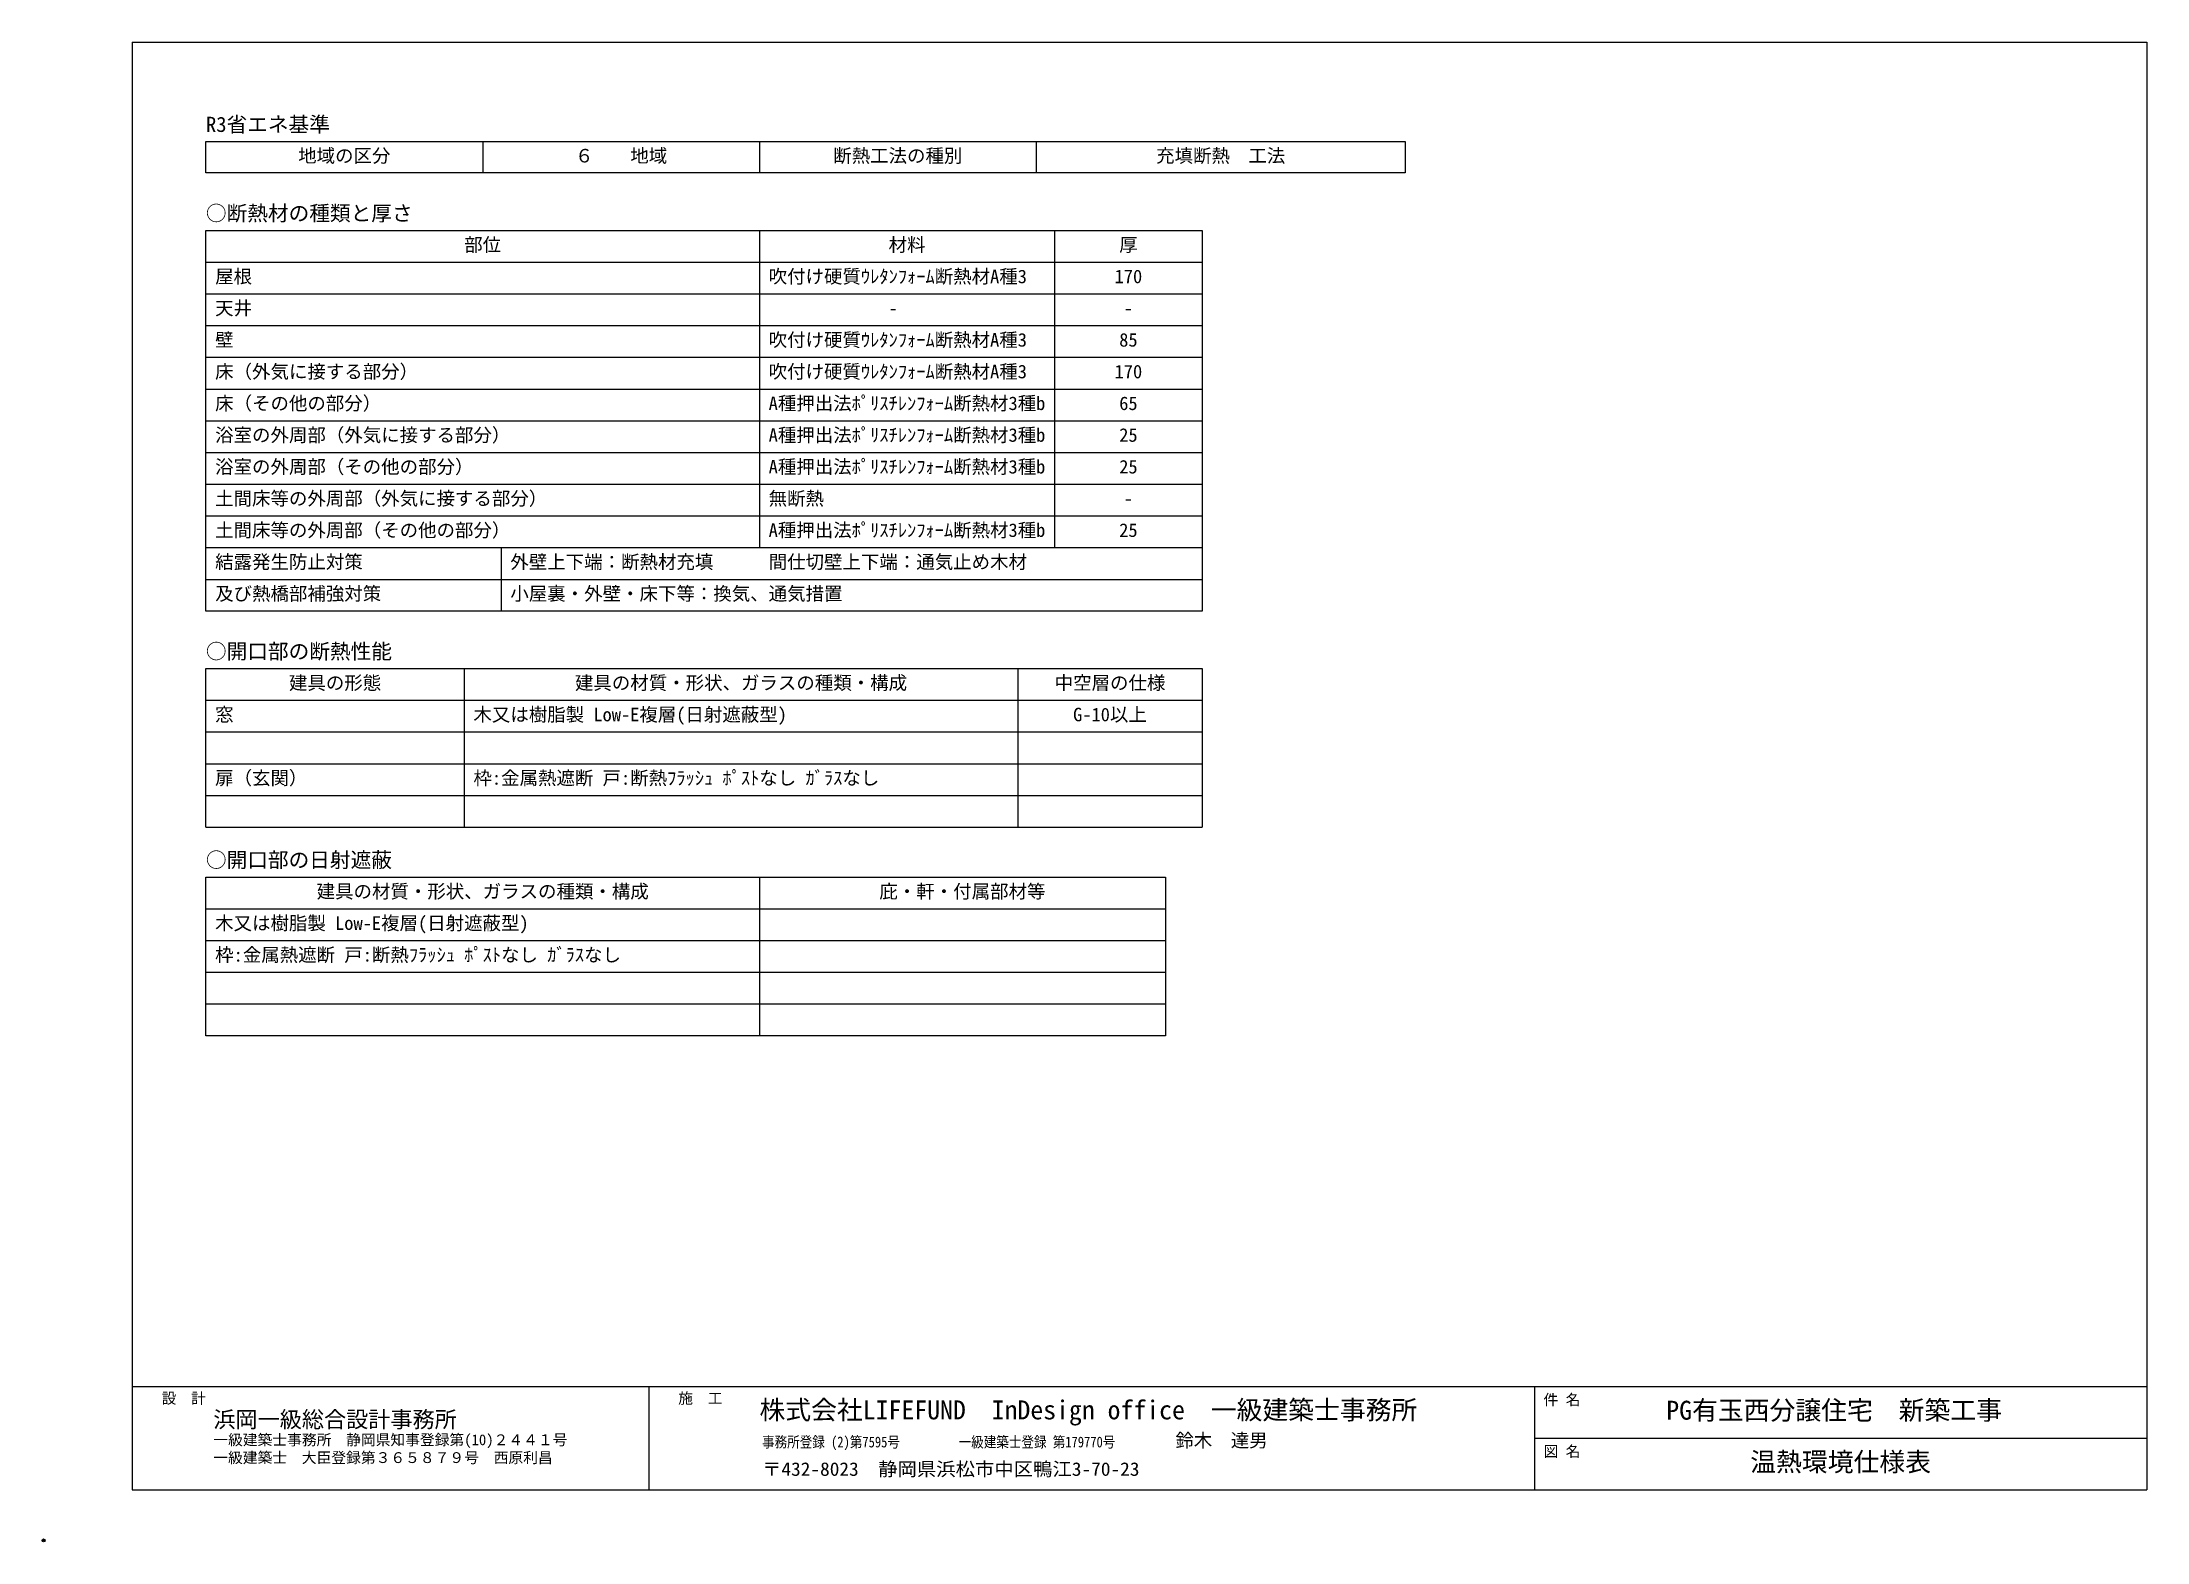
# Model space of a CAD drawing. Units: millimetres on the paper. Extents: x -149 to 136, y -105 to 98.
import ezdxf
from ezdxf.enums import TextEntityAlignment as Align

# ---------------------------------------------------------------- set-up
doc = ezdxf.new("R2010")
doc.units = ezdxf.units.MM
doc.header["$PDMODE"] = 32
doc.header["$PDSIZE"] = 0.4
doc.layers.add('0-0_2001', color=4, linetype='Continuous')
doc.styles.add('ＭＳ ゴシック', font='')
doc.styles.get('ＭＳ ゴシック').set_extended_font_data('MS Gothic')

msp = doc.modelspace()

# ---------------------------------------------------------------- linework, layer by layer
at = {"layer": '0-0_2001'}
for p, q in [((-136.5, 98.145), (-136.5, -98.145)), ((-136.5, 98.145), (136.5, 98.145)), ((136.5, 98.145), (136.5, -98.145)), ((-89, 84.65), (-89, 80.4)), ((-51.5, 84.65), (-51.5, 80.4)), ((-14, 84.65), (-14, 80.4)), ((-11.5, 72.605), (-11.5, 29.605)), ((-86.5, 29.605), (-86.5, 21.005)), ((-91.5, 13.21), (-91.5, -8.29)), ((-16.5, 13.21), (-16.5, -8.29)), ((-126.5, 8.91), (8.5, 8.91)), ((-126.5, 4.61), (8.5, 4.61)), ((-126.5, 0.31), (8.5, 0.31)), ((-126.5, -3.99), (8.5, -3.99)), ((-126.5, -8.29), (8.5, -8.29)), ((-51.5, -15.069), (-51.5, -36.569)), ((-126.5, -19.369), (3.5, -19.369)), ((-126.5, -23.669), (3.5, -23.669)), ((-126.5, -27.969), (3.5, -27.969)), ((-126.5, -32.269), (3.5, -32.269)), ((-136.5, -84.145), (136.5, -84.145)), ((-136.5, -84.145), (-136.5, -98.145)), ((-66.5, -84.145), (-66.5, -98.145)), ((53.5, -84.145), (53.5, -98.145)), ((53.5, -84.145), (53.5, -98.145)), ((53.5, -91.145), (136.5, -91.145)), ((-136.5, -98.145), (136.5, -98.145))]:
    msp.add_line(p, q, dxfattribs=at)
for points in [[(-126.5, 80.4), (-126.5, 84.65), (36, 84.65), (36, 80.4)], [(-126.5, 21.005), (-126.5, 72.605), (8.5, 72.605), (8.5, 21.005)], [(-126.5, -36.569), (-126.5, -15.069), (3.5, -15.069), (3.5, -36.569)]]:
    msp.add_lwpolyline(points, close=True, dxfattribs=at)
for points in [[(-51.5, 72.605), (-51.5, 68.305), (-51.5, 64.005), (-51.5, 59.705), (-51.5, 55.405), (-51.5, 51.105), (-51.5, 46.805), (-51.5, 42.505), (-51.5, 38.205), (-51.5, 33.905), (-51.5, 29.605)], [(-126.5, 68.305), (-86.5, 68.305), (8.5, 68.305)], [(-126.5, 64.005), (-86.5, 64.005), (8.5, 64.005)], [(-126.5, 59.705), (-86.5, 59.705), (8.5, 59.705)], [(-126.5, 55.405), (-86.5, 55.405), (8.5, 55.405)], [(-126.5, 51.105), (-86.5, 51.105), (8.5, 51.105)], [(-126.5, 46.805), (-86.5, 46.805), (8.5, 46.805)], [(-126.5, 42.505), (-86.5, 42.505), (8.5, 42.505)], [(-126.5, 38.205), (-86.5, 38.205), (8.5, 38.205)], [(-126.5, 33.905), (-86.5, 33.905), (8.5, 33.905)], [(-126.5, 29.605), (-86.5, 29.605), (8.5, 29.605)], [(-126.5, 25.305), (-86.5, 25.305), (-51.5, 25.305), (-11.5, 25.305), (8.5, 25.305)], [(-126.5, -8.29), (-126.5, 13.21), (8.5, 13.21), (8.5, -8.29)]]:
    msp.add_lwpolyline(points, dxfattribs=at)
msp.add_point((-148.5, -105), dxfattribs=at)

# ---------------------------------------------------------------- texts
at = {"layer": '0-0_2001', "style": 'ＭＳ ゴシック'}
for s, height, p in [('R3省エネ基準', 2.053, (-126.5, 85.345)), ('地域の区分', 1.833, (-114, 81.275)), ('６\u3000\u3000地域', 1.833, (-76.5, 81.275)), ('断熱工法の種別', 1.833, (-41.5, 81.275)), ('充填断熱\u3000工法', 1.833, (2.25, 81.275)), ('○断熱材の種類と厚さ', 2.053, (-126.5, 73.3)), ('部位', 1.833, (-91.5, 69.205)), ('材料', 1.833, (-34, 69.205)), ('厚', 1.833, (-2.75, 69.205)), (' 屋根', 1.833, (-126.5, 64.905)), (' 吹付け硬質ｳﾚﾀﾝﾌｫｰﾑ断熱材A種3', 1.833, (-51.5, 64.905)), ('170', 1.833, (-3.375, 64.905)), (' 天井', 1.833, (-126.5, 60.605)), ('-', 1.833, (-34, 60.605)), ('-', 1.833, (-2.125, 60.605)), (' 壁', 1.833, (-126.5, 56.305)), (' 吹付け硬質ｳﾚﾀﾝﾌｫｰﾑ断熱材A種3', 1.833, (-51.5, 56.305)), ('85', 1.833, (-2.75, 56.305)), (' 床（外気に接する部分）', 1.833, (-126.5, 52.005)), (' 吹付け硬質ｳﾚﾀﾝﾌｫｰﾑ断熱材A種3', 1.833, (-51.5, 52.005)), ('170', 1.833, (-3.375, 52.005)), (' 床（その他の部分）', 1.833, (-126.5, 47.705)), (' A種押出法ﾎﾟﾘｽﾁﾚﾝﾌｫｰﾑ断熱材3種b', 1.833, (-51.5, 47.705)), ('65', 1.833, (-2.75, 47.705)), (' 浴室の外周部（外気に接する部分）', 1.833, (-126.5, 43.405)), (' A種押出法ﾎﾟﾘｽﾁﾚﾝﾌｫｰﾑ断熱材3種b', 1.833, (-51.5, 43.405)), ('25', 1.833, (-2.75, 43.405)), (' 浴室の外周部（その他の部分）', 1.833, (-126.5, 39.105)), (' A種押出法ﾎﾟﾘｽﾁﾚﾝﾌｫｰﾑ断熱材3種b', 1.833, (-51.5, 39.105)), ('25', 1.833, (-2.75, 39.105)), (' 土間床等の外周部（外気に接する部分）', 1.833, (-126.5, 34.805)), (' 無断熱', 1.833, (-51.5, 34.805)), ('-', 1.833, (-2.125, 34.805)), (' 土間床等の外周部（その他の部分）', 1.833, (-126.5, 30.505)), (' A種押出法ﾎﾟﾘｽﾁﾚﾝﾌｫｰﾑ断熱材3種b', 1.833, (-51.5, 30.505)), ('25', 1.833, (-2.75, 30.505)), (' 結露発生防止対策', 1.833, (-126.5, 26.205)), (' 外壁上下端：断熱材充填\u3000\u3000\u3000間仕切壁上下端：通気止め木材', 1.833, (-86.5, 26.205)), (' 及び熱橋部補強対策', 1.833, (-126.5, 21.905)), (' 小屋裏・外壁・床下等：換気、通気措置', 1.833, (-86.5, 21.905)), ('○開口部の断熱性能', 2.053, (-126.5, 13.905)), ('建具の形態', 1.833, (-115.25, 9.81)), ('建具の材質・形状、ガラスの種類・構成', 1.833, (-76.5, 9.81)), ('中空層の仕様', 1.833, (-11.5, 9.81)), (' 窓', 1.833, (-126.5, 5.51)), (' 木又は樹脂製 Low-E複層(日射遮蔽型)', 1.833, (-91.5, 5.51)), ('G-10以上', 1.833, (-9, 5.51)), (' 扉（玄関）', 1.833, (-126.5, -3.09)), (' 枠:金属熱遮断 戸:断熱ﾌﾗｯｼｭ ﾎﾟｽﾄなし ｶﾞﾗｽなし', 1.833, (-91.5, -3.09)), ('○開口部の日射遮蔽', 2.053, (-126.5, -14.374)), ('建具の材質・形状、ガラスの種類・構成', 1.833, (-111.5, -18.469)), ('庇・軒・付属部材等', 1.833, (-35.25, -18.469)), (' 木又は樹脂製 Low-E複層(日射遮蔽型)', 1.833, (-126.5, -22.769)), (' 枠:金属熱遮断 戸:断熱ﾌﾗｯｼｭ ﾎﾟｽﾄなし ｶﾞﾗｽなし', 1.833, (-126.5, -27.069)), ('設\u3000計', 1.466, (-132.5, -86.895)), ('施\u3000工', 1.466, (-62.5, -86.895)), ('件 名', 1.466, (54.744, -87.093)), ('浜岡一級総合設計事務所', 2.199, (-125.5, -90.35)), ('株式会社LIFEFUND\u3000InDesign office\u3000一級建築士事務所', 2.566, (-51.499, -89.354)), ('PG有玉西分譲住宅\u3000新築工事', 2.566, (71.375, -89.395)), ('一級建築士事務所\u3000静岡県知事登録第(10)２４４１号', 1.466, (-125.5, -92.526)), ('鈴木\u3000達男', 1.833, (4.865, -92.893)), ('一級建築士\u3000大臣登録第３６５８７９号\u3000西原利昌', 1.466, (-125.505, -94.941)), ('図 名', 1.466, (54.744, -94.093)), ('温熱環境仕様表', 2.566, (82.75, -96.395))]:
    msp.add_text(s, height=height, dxfattribs=at).set_placement(p, align=Align.BOTTOM_LEFT)
for s, height, width, p in [('事務所登録 (2)第7595号', 1.466, 0.85, (-51.142, -92.821)), ('一級建築士登録 第179770号', 1.466, 0.85, (-24.505, -92.821)), ('〒432-8023\u3000静岡県浜松市中区鴨江3-70-23', 1.833, 1.05, (-51.148, -96.788))]:
    msp.add_text(s, height=height, dxfattribs=dict(at, width=width)).set_placement(p, align=Align.BOTTOM_LEFT)

doc.saveas('drawing.dxf')
